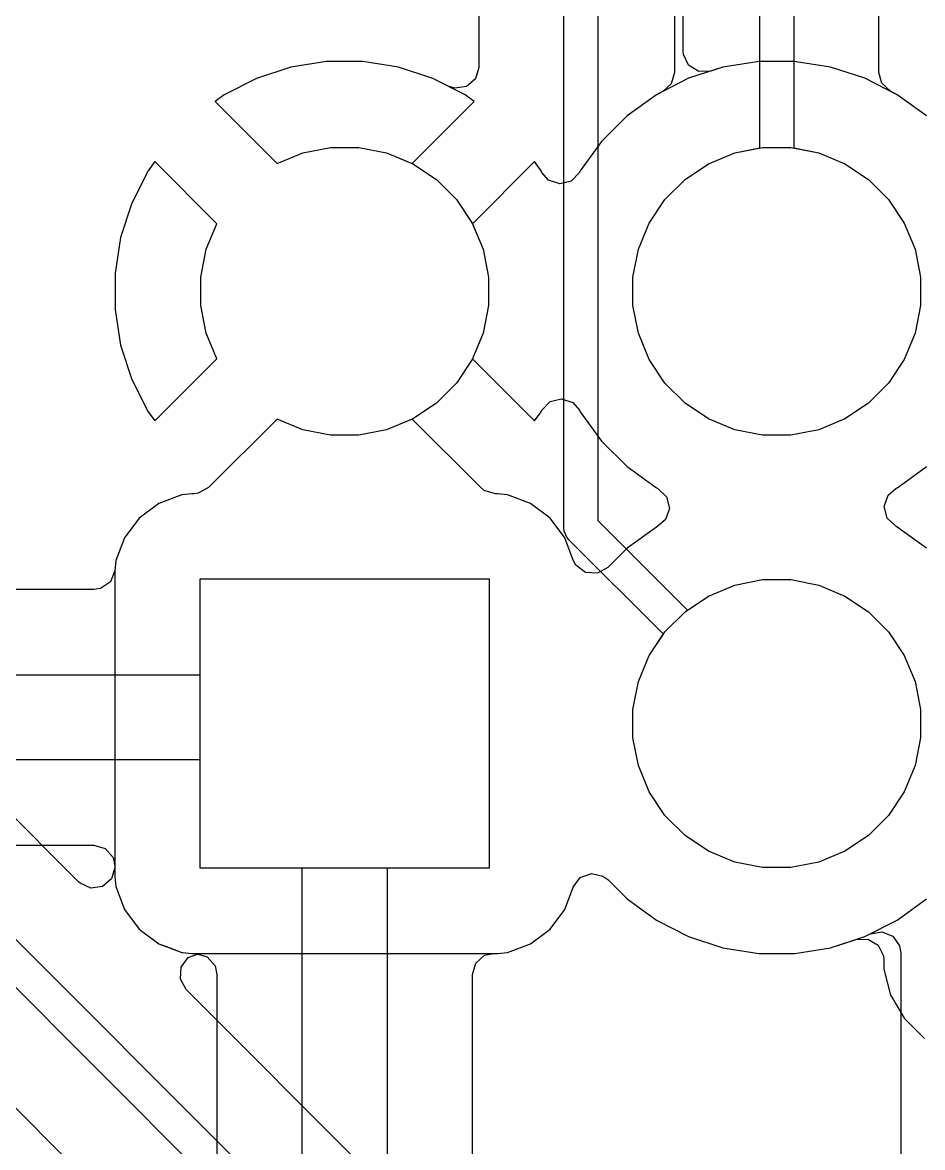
# Model space of a CAD drawing. Header units: inches. Extents: x 6.57 to 9.79, y -8.72 to -3.17.
# Drawn here: x 7.6668 to 7.8751, y -7.6979 to -7.4377 of the extents above; entities that cross this region are included whole.
import ezdxf

# ---------------------------------------------------------------- set-up
doc = ezdxf.new("R2010")
doc.units = ezdxf.units.IN
doc.header["$MEASUREMENT"] = 0
doc.layers.add('F.Cu', color=13, linetype='CONTINUOUS', true_color=0xc83434)

msp = doc.modelspace()

# ---------------------------------------------------------------- linework, layer by layer
at = {"layer": 'F.Cu', "linetype": 'CONTINUOUS'}
for p, q in [((7.79212, -7.55457), (7.79212, -7.32205)), ((7.77241, -7.32556), (7.77241, -7.44808)), ((7.79999, -7.32369), (7.79999, -7.55294)), ((7.8197, -7.4443), (7.8197, -7.33387)), ((7.83743, -7.46671), (7.83743, -7.41454)), ((7.84531, -7.41617), (7.84531, -7.46671)), ((7.81773, -7.41804), (7.81773, -7.44926)), ((7.86501, -7.44926), (7.86501, -7.42635)), ((7.81977, -7.44513), (7.8197, -7.4443)), ((7.82098, -7.4476), (7.81977, -7.44513)), ((7.72892, -7.44804), (7.72097, -7.45063)), ((7.72892, -7.44804), (7.72097, -7.45063)), ((7.72892, -7.44804), (7.72097, -7.45063)), ((7.72892, -7.44804), (7.72097, -7.45063)), ((7.73719, -7.44673), (7.72892, -7.44804)), ((7.73719, -7.44673), (7.72892, -7.44804)), ((7.73719, -7.44673), (7.72892, -7.44804)), ((7.73719, -7.44673), (7.72892, -7.44804)), ((7.72892, -7.44804), (7.72892, -7.44804)), ((7.72892, -7.44804), (7.72892, -7.44804)), ((7.72892, -7.44804), (7.72892, -7.44804)), ((7.72892, -7.44804), (7.72892, -7.44804)), ((7.74555, -7.44673), (7.73719, -7.44673)), ((7.74555, -7.44673), (7.73719, -7.44673)), ((7.74555, -7.44673), (7.73719, -7.44673)), ((7.74555, -7.44673), (7.73719, -7.44673)), ((7.75382, -7.44804), (7.74555, -7.44673)), ((7.75382, -7.44804), (7.74555, -7.44673)), ((7.75382, -7.44804), (7.74555, -7.44673)), ((7.75382, -7.44804), (7.74555, -7.44673)), ((7.76177, -7.45063), (7.75382, -7.44804)), ((7.76177, -7.45063), (7.75382, -7.44804)), ((7.76177, -7.45063), (7.75382, -7.44804)), ((7.76177, -7.45063), (7.75382, -7.44804)), ((7.77241, -7.44808), (7.77164, -7.45072)), ((7.82892, -7.44802), (7.82096, -7.45061)), ((7.82892, -7.44802), (7.82096, -7.45061)), ((7.82334, -7.44902), (7.82098, -7.4476)), ((7.82892, -7.44802), (7.82609, -7.44894)), ((7.83685, -7.44677), (7.82892, -7.44802)), ((7.83685, -7.44677), (7.82892, -7.44802)), ((7.83685, -7.44677), (7.82892, -7.44802)), ((7.82892, -7.44802), (7.82892, -7.44802)), ((7.83719, -7.44671), (7.83685, -7.44677)), ((7.83719, -7.44671), (7.83685, -7.44677)), ((7.83719, -7.44671), (7.83685, -7.44677)), ((7.84555, -7.44671), (7.83719, -7.44671)), ((7.84555, -7.44671), (7.83719, -7.44671)), ((7.84555, -7.44671), (7.83719, -7.44671)), ((7.84589, -7.44677), (7.84555, -7.44671)), ((7.84589, -7.44677), (7.84555, -7.44671)), ((7.84589, -7.44677), (7.84555, -7.44671)), ((7.85382, -7.44802), (7.84589, -7.44677)), ((7.85382, -7.44802), (7.84589, -7.44677)), ((7.85382, -7.44802), (7.84589, -7.44677)), ((7.86178, -7.45061), (7.85382, -7.44802)), ((7.85382, -7.44802), (7.85382, -7.44802)), ((7.85382, -7.44802), (7.85382, -7.44802)), ((7.86178, -7.45061), (7.85382, -7.44802)), ((7.85382, -7.44802), (7.85382, -7.44802)), ((7.85382, -7.44802), (7.85382, -7.44802)), ((7.86178, -7.45061), (7.85382, -7.44802)), ((7.85382, -7.44802), (7.85382, -7.44802)), ((7.85382, -7.44802), (7.85382, -7.44802)), ((7.72097, -7.45063), (7.71351, -7.45443)), ((7.72097, -7.45063), (7.71351, -7.45443)), ((7.72097, -7.45063), (7.71351, -7.45443)), ((7.72097, -7.45063), (7.71351, -7.45443)), ((7.76923, -7.45442), (7.76177, -7.45063)), ((7.76532, -7.45243), (7.76177, -7.45063)), ((7.76923, -7.45442), (7.76177, -7.45063)), ((7.76923, -7.45442), (7.76177, -7.45063)), ((7.77164, -7.45072), (7.76956, -7.45252)), ((7.82096, -7.45061), (7.8135, -7.45441)), ((7.82096, -7.45061), (7.8135, -7.45441)), ((7.81773, -7.44926), (7.81695, -7.4519)), ((7.82609, -7.44894), (7.82334, -7.44902)), ((7.86924, -7.45441), (7.86178, -7.45061)), ((7.86178, -7.45061), (7.86178, -7.45061)), ((7.86178, -7.45061), (7.86178, -7.45061)), ((7.86924, -7.45441), (7.86178, -7.45061)), ((7.86178, -7.45061), (7.86178, -7.45061)), ((7.86178, -7.45061), (7.86178, -7.45061)), ((7.86924, -7.45441), (7.86178, -7.45061)), ((7.86178, -7.45061), (7.86178, -7.45061)), ((7.86178, -7.45061), (7.86178, -7.45061)), ((7.86568, -7.45172), (7.86501, -7.44926)), ((7.76684, -7.45291), (7.76532, -7.45243)), ((7.76956, -7.45252), (7.76684, -7.45291)), ((7.81695, -7.4519), (7.81506, -7.45361)), ((7.86768, -7.45361), (7.86568, -7.45172)), ((7.71351, -7.45443), (7.71138, -7.45597)), ((7.71351, -7.45443), (7.71138, -7.45597)), ((7.71351, -7.45443), (7.71138, -7.45597)), ((7.71351, -7.45443), (7.71138, -7.45597)), ((7.71138, -7.45597), (7.71138, -7.45597)), ((7.71138, -7.45597), (7.72572, -7.47032)), ((7.71138, -7.45597), (7.71138, -7.45597)), ((7.71138, -7.45597), (7.72572, -7.47032)), ((7.71138, -7.45597), (7.71138, -7.45597)), ((7.71138, -7.45597), (7.72572, -7.47032)), ((7.71138, -7.45597), (7.71138, -7.45597)), ((7.71138, -7.45597), (7.72572, -7.47032)), ((7.75702, -7.47032), (7.77136, -7.45597)), ((7.75702, -7.47032), (7.77136, -7.45597)), ((7.75702, -7.47032), (7.77136, -7.45597)), ((7.77136, -7.45597), (7.76923, -7.45442)), ((7.77136, -7.45597), (7.76923, -7.45442)), ((7.77136, -7.45597), (7.76923, -7.45442)), ((7.8135, -7.45441), (7.80673, -7.45933)), ((7.8135, -7.45441), (7.80673, -7.45933)), ((7.8135, -7.45441), (7.80673, -7.45933)), ((7.81506, -7.45361), (7.8135, -7.45441)), ((7.8135, -7.45441), (7.8135, -7.45441)), ((7.86924, -7.45441), (7.86768, -7.45361)), ((7.87601, -7.45933), (7.86924, -7.45441)), ((7.86924, -7.45441), (7.86924, -7.45441)), ((7.87601, -7.45933), (7.86924, -7.45441)), ((7.87601, -7.45933), (7.86924, -7.45441)), ((7.87601, -7.45933), (7.86924, -7.45441)), ((7.80673, -7.45933), (7.80081, -7.46525)), ((7.80673, -7.45933), (7.80081, -7.46525)), ((7.80673, -7.45933), (7.80081, -7.46525)), ((7.80081, -7.46525), (7.7959, -7.47202)), ((7.80081, -7.46525), (7.7959, -7.47202)), ((7.80081, -7.46525), (7.7959, -7.47202)), ((7.72572, -7.47032), (7.73166, -7.46786)), ((7.72572, -7.47032), (7.73166, -7.46786)), ((7.72572, -7.47032), (7.73166, -7.46786)), ((7.72572, -7.47032), (7.73166, -7.46786)), ((7.73166, -7.46786), (7.73809, -7.46658)), ((7.73166, -7.46786), (7.73809, -7.46658)), ((7.73166, -7.46786), (7.73809, -7.46658)), ((7.73166, -7.46786), (7.73809, -7.46658)), ((7.73809, -7.46658), (7.74465, -7.46658)), ((7.73809, -7.46658), (7.74465, -7.46658)), ((7.73809, -7.46658), (7.74465, -7.46658)), ((7.73809, -7.46658), (7.74465, -7.46658)), ((7.74465, -7.46658), (7.75108, -7.46786)), ((7.74465, -7.46658), (7.75108, -7.46786)), ((7.74465, -7.46658), (7.75108, -7.46786)), ((7.74465, -7.46658), (7.75108, -7.46786)), ((7.75108, -7.46786), (7.75702, -7.47032)), ((7.75108, -7.46786), (7.75715, -7.47037)), ((7.75108, -7.46786), (7.75702, -7.47032)), ((7.75108, -7.46786), (7.75702, -7.47032)), ((7.8256, -7.47037), (7.83166, -7.46786)), ((7.8256, -7.47037), (7.83166, -7.46786)), ((7.8256, -7.47037), (7.83166, -7.46786)), ((7.8256, -7.47037), (7.83166, -7.46786)), ((7.83166, -7.46786), (7.83809, -7.46658)), ((7.83166, -7.46786), (7.83809, -7.46658)), ((7.83166, -7.46786), (7.83809, -7.46658)), ((7.83166, -7.46786), (7.83743, -7.46671)), ((7.83809, -7.46658), (7.84465, -7.46658)), ((7.83809, -7.46658), (7.84465, -7.46658)), ((7.83809, -7.46658), (7.84465, -7.46658)), ((7.84465, -7.46658), (7.85108, -7.46786)), ((7.84465, -7.46658), (7.85108, -7.46786)), ((7.84465, -7.46658), (7.85108, -7.46786)), ((7.84531, -7.46671), (7.85108, -7.46786)), ((7.85108, -7.46786), (7.85715, -7.47037)), ((7.85108, -7.46786), (7.85715, -7.47037)), ((7.85108, -7.46786), (7.85715, -7.47037)), ((7.85108, -7.46786), (7.85715, -7.47037)), ((7.69746, -7.46989), (7.69591, -7.47203)), ((7.69746, -7.46989), (7.69591, -7.47203)), ((7.69746, -7.46989), (7.69591, -7.47203)), ((7.69746, -7.46989), (7.69591, -7.47203)), ((7.7118, -7.48424), (7.69746, -7.46989)), ((7.69746, -7.46989), (7.69746, -7.46989)), ((7.7118, -7.48424), (7.69746, -7.46989)), ((7.69746, -7.46989), (7.69746, -7.46989)), ((7.7118, -7.48424), (7.69746, -7.46989)), ((7.69746, -7.46989), (7.69746, -7.46989)), ((7.7118, -7.48424), (7.69746, -7.46989)), ((7.69746, -7.46989), (7.69746, -7.46989)), ((7.75715, -7.47037), (7.7626, -7.47401)), ((7.78528, -7.46989), (7.77094, -7.48424)), ((7.78528, -7.46989), (7.77094, -7.48424)), ((7.78528, -7.46989), (7.77094, -7.48424)), ((7.78683, -7.47203), (7.78528, -7.46989)), ((7.78528, -7.46989), (7.78528, -7.46989)), ((7.78683, -7.47203), (7.78528, -7.46989)), ((7.78528, -7.46989), (7.78528, -7.46989)), ((7.78683, -7.47203), (7.78528, -7.46989)), ((7.78528, -7.46989), (7.78528, -7.46989)), ((7.82014, -7.47401), (7.8256, -7.47037)), ((7.82014, -7.47401), (7.8256, -7.47037)), ((7.82014, -7.47401), (7.8256, -7.47037)), ((7.82014, -7.47401), (7.8256, -7.47037)), ((7.85715, -7.47037), (7.8626, -7.47401)), ((7.85715, -7.47037), (7.8626, -7.47401)), ((7.85715, -7.47037), (7.8626, -7.47401)), ((7.85715, -7.47037), (7.8626, -7.47401)), ((7.69591, -7.47203), (7.69211, -7.47948)), ((7.69591, -7.47203), (7.69211, -7.47948)), ((7.69591, -7.47203), (7.69211, -7.47948)), ((7.69591, -7.47203), (7.69211, -7.47948)), ((7.7626, -7.47401), (7.76724, -7.47865)), ((7.78701, -7.47238), (7.78683, -7.47203)), ((7.78701, -7.47238), (7.78683, -7.47203)), ((7.78701, -7.47238), (7.78683, -7.47203)), ((7.78855, -7.47416), (7.78701, -7.47238)), ((7.78855, -7.47416), (7.78701, -7.47238)), ((7.78855, -7.47416), (7.78701, -7.47238)), ((7.79115, -7.47504), (7.78855, -7.47416)), ((7.79115, -7.47504), (7.78855, -7.47416)), ((7.79115, -7.47504), (7.78855, -7.47416)), ((7.79571, -7.47238), (7.79382, -7.47438)), ((7.79571, -7.47238), (7.79382, -7.47438)), ((7.79571, -7.47238), (7.79382, -7.47438)), ((7.7959, -7.47202), (7.79571, -7.47238)), ((7.7959, -7.47202), (7.79571, -7.47238)), ((7.7959, -7.47202), (7.79571, -7.47238)), ((7.8155, -7.47865), (7.82014, -7.47401)), ((7.8155, -7.47865), (7.82014, -7.47401)), ((7.8155, -7.47865), (7.82014, -7.47401)), ((7.8155, -7.47865), (7.82014, -7.47401)), ((7.8626, -7.47401), (7.86724, -7.47865)), ((7.8626, -7.47401), (7.86724, -7.47865)), ((7.8626, -7.47401), (7.86724, -7.47865)), ((7.8626, -7.47401), (7.86724, -7.47865)), ((7.79382, -7.47438), (7.79115, -7.47504)), ((7.79382, -7.47438), (7.79115, -7.47504)), ((7.79382, -7.47438), (7.79115, -7.47504)), ((7.76724, -7.47865), (7.77088, -7.48411)), ((7.81186, -7.48411), (7.8155, -7.47865)), ((7.81186, -7.48411), (7.8155, -7.47865)), ((7.81186, -7.48411), (7.8155, -7.47865)), ((7.81186, -7.48411), (7.8155, -7.47865)), ((7.86724, -7.47865), (7.87088, -7.48411)), ((7.86724, -7.47865), (7.87088, -7.48411)), ((7.86724, -7.47865), (7.87088, -7.48411)), ((7.86724, -7.47865), (7.87088, -7.48411)), ((7.69211, -7.47948), (7.68953, -7.48744)), ((7.69211, -7.47948), (7.68953, -7.48744)), ((7.69211, -7.47948), (7.68953, -7.48744)), ((7.69211, -7.47948), (7.68953, -7.48744)), ((7.70935, -7.49017), (7.7118, -7.48424)), ((7.70935, -7.49017), (7.7118, -7.48424)), ((7.70935, -7.49017), (7.7118, -7.48424)), ((7.70935, -7.49017), (7.7118, -7.48424)), ((7.77088, -7.48411), (7.77339, -7.49017)), ((7.77094, -7.48424), (7.77339, -7.49017)), ((7.77094, -7.48424), (7.77339, -7.49017)), ((7.77094, -7.48424), (7.77339, -7.49017)), ((7.80935, -7.49017), (7.81186, -7.48411)), ((7.80935, -7.49017), (7.81186, -7.48411)), ((7.80935, -7.49017), (7.81186, -7.48411)), ((7.80935, -7.49017), (7.81186, -7.48411)), ((7.87088, -7.48411), (7.87339, -7.49017)), ((7.87088, -7.48411), (7.87339, -7.49017)), ((7.87088, -7.48411), (7.87339, -7.49017)), ((7.87088, -7.48411), (7.87339, -7.49017)), ((7.68953, -7.48744), (7.68822, -7.4957)), ((7.68953, -7.48744), (7.68822, -7.4957)), ((7.68953, -7.48744), (7.68822, -7.4957)), ((7.68953, -7.48744), (7.68822, -7.4957)), ((7.68953, -7.48744), (7.68953, -7.48744)), ((7.68953, -7.48744), (7.68953, -7.48744)), ((7.68953, -7.48744), (7.68953, -7.48744)), ((7.68953, -7.48744), (7.68953, -7.48744)), ((7.70807, -7.4966), (7.70935, -7.49017)), ((7.70807, -7.4966), (7.70935, -7.49017)), ((7.70807, -7.4966), (7.70935, -7.49017)), ((7.70807, -7.4966), (7.70935, -7.49017)), ((7.77339, -7.49017), (7.77467, -7.4966)), ((7.77339, -7.49017), (7.77467, -7.4966)), ((7.77339, -7.49017), (7.77467, -7.4966)), ((7.77339, -7.49017), (7.77467, -7.4966)), ((7.80807, -7.4966), (7.80935, -7.49017)), ((7.80807, -7.4966), (7.80935, -7.49017)), ((7.80807, -7.4966), (7.80935, -7.49017)), ((7.80807, -7.4966), (7.80935, -7.49017)), ((7.87339, -7.49017), (7.87467, -7.4966)), ((7.87339, -7.49017), (7.87467, -7.4966)), ((7.87339, -7.49017), (7.87467, -7.4966)), ((7.87339, -7.49017), (7.87467, -7.4966)), ((7.68822, -7.4957), (7.68822, -7.50407)), ((7.68822, -7.4957), (7.68822, -7.50407)), ((7.68822, -7.4957), (7.68822, -7.50407)), ((7.68822, -7.4957), (7.68822, -7.50407)), ((7.70807, -7.50316), (7.70807, -7.4966)), ((7.70807, -7.50316), (7.70807, -7.4966)), ((7.70807, -7.50316), (7.70807, -7.4966)), ((7.70807, -7.50316), (7.70807, -7.4966)), ((7.77467, -7.4966), (7.77467, -7.50316)), ((7.77467, -7.4966), (7.77467, -7.50316)), ((7.77467, -7.4966), (7.77467, -7.50316)), ((7.77467, -7.4966), (7.77467, -7.50316)), ((7.80807, -7.50316), (7.80807, -7.4966)), ((7.80807, -7.50316), (7.80807, -7.4966)), ((7.80807, -7.50316), (7.80807, -7.4966)), ((7.80807, -7.50316), (7.80807, -7.4966)), ((7.87467, -7.4966), (7.87467, -7.50316)), ((7.87467, -7.4966), (7.87467, -7.50316)), ((7.87467, -7.4966), (7.87467, -7.50316)), ((7.87467, -7.4966), (7.87467, -7.50316)), ((7.68822, -7.50407), (7.68953, -7.51233)), ((7.68822, -7.50407), (7.68953, -7.51233)), ((7.68822, -7.50407), (7.68953, -7.51233)), ((7.68822, -7.50407), (7.68953, -7.51233)), ((7.70935, -7.5096), (7.70807, -7.50316)), ((7.70935, -7.5096), (7.70807, -7.50316)), ((7.70935, -7.5096), (7.70807, -7.50316)), ((7.70935, -7.5096), (7.70807, -7.50316)), ((7.77467, -7.50316), (7.77339, -7.5096)), ((7.77467, -7.50316), (7.77339, -7.5096)), ((7.77467, -7.50316), (7.77339, -7.5096)), ((7.77467, -7.50316), (7.77339, -7.5096)), ((7.80935, -7.5096), (7.80807, -7.50316)), ((7.80935, -7.5096), (7.80807, -7.50316)), ((7.80935, -7.5096), (7.80807, -7.50316)), ((7.80935, -7.5096), (7.80807, -7.50316)), ((7.87467, -7.50316), (7.87339, -7.5096)), ((7.87467, -7.50316), (7.87339, -7.5096)), ((7.87467, -7.50316), (7.87339, -7.5096)), ((7.87467, -7.50316), (7.87339, -7.5096)), ((7.7118, -7.51553), (7.70935, -7.5096)), ((7.7118, -7.51553), (7.70935, -7.5096)), ((7.7118, -7.51553), (7.70935, -7.5096)), ((7.7118, -7.51553), (7.70935, -7.5096)), ((7.77339, -7.5096), (7.77088, -7.51566)), ((7.77339, -7.5096), (7.77094, -7.51553)), ((7.77339, -7.5096), (7.77094, -7.51553)), ((7.77339, -7.5096), (7.77094, -7.51553)), ((7.81186, -7.51566), (7.80935, -7.5096)), ((7.81186, -7.51566), (7.80935, -7.5096)), ((7.81186, -7.51566), (7.80935, -7.5096)), ((7.81186, -7.51566), (7.80935, -7.5096)), ((7.87339, -7.5096), (7.87088, -7.51566)), ((7.87339, -7.5096), (7.87088, -7.51566)), ((7.87339, -7.5096), (7.87088, -7.51566)), ((7.87339, -7.5096), (7.87088, -7.51566)), ((7.68953, -7.51233), (7.68953, -7.51233)), ((7.68953, -7.51233), (7.69211, -7.52028)), ((7.68953, -7.51233), (7.68953, -7.51233)), ((7.68953, -7.51233), (7.69211, -7.52028)), ((7.68953, -7.51233), (7.68953, -7.51233)), ((7.68953, -7.51233), (7.69211, -7.52028)), ((7.68953, -7.51233), (7.68953, -7.51233)), ((7.68953, -7.51233), (7.69211, -7.52028)), ((7.69746, -7.52987), (7.7118, -7.51553)), ((7.69746, -7.52987), (7.7118, -7.51553)), ((7.69746, -7.52987), (7.7118, -7.51553)), ((7.69746, -7.52987), (7.7118, -7.51553)), ((7.77088, -7.51566), (7.76724, -7.52111)), ((7.77094, -7.51553), (7.78528, -7.52987)), ((7.77094, -7.51553), (7.78528, -7.52987)), ((7.77094, -7.51553), (7.78528, -7.52987)), ((7.8155, -7.52111), (7.81186, -7.51566)), ((7.8155, -7.52111), (7.81186, -7.51566)), ((7.8155, -7.52111), (7.81186, -7.51566)), ((7.8155, -7.52111), (7.81186, -7.51566)), ((7.87088, -7.51566), (7.86724, -7.52111)), ((7.87088, -7.51566), (7.86724, -7.52111)), ((7.87088, -7.51566), (7.86724, -7.52111)), ((7.87088, -7.51566), (7.86724, -7.52111)), ((7.69211, -7.52028), (7.69591, -7.52774)), ((7.69211, -7.52028), (7.69591, -7.52774)), ((7.69211, -7.52028), (7.69591, -7.52774)), ((7.69211, -7.52028), (7.69591, -7.52774)), ((7.76724, -7.52111), (7.7626, -7.52575)), ((7.82014, -7.52575), (7.8155, -7.52111)), ((7.82014, -7.52575), (7.8155, -7.52111)), ((7.82014, -7.52575), (7.8155, -7.52111)), ((7.82014, -7.52575), (7.8155, -7.52111)), ((7.86724, -7.52111), (7.8626, -7.52575)), ((7.86724, -7.52111), (7.8626, -7.52575)), ((7.86724, -7.52111), (7.8626, -7.52575)), ((7.86724, -7.52111), (7.8626, -7.52575)), ((7.7626, -7.52575), (7.75715, -7.5294)), ((7.78701, -7.52738), (7.7889, -7.52538)), ((7.78701, -7.52738), (7.7889, -7.52538)), ((7.78701, -7.52738), (7.7889, -7.52538)), ((7.7889, -7.52538), (7.79157, -7.52472)), ((7.7889, -7.52538), (7.79157, -7.52472)), ((7.7889, -7.52538), (7.79157, -7.52472)), ((7.79157, -7.52472), (7.79417, -7.52561)), ((7.79157, -7.52472), (7.79417, -7.52561)), ((7.79157, -7.52472), (7.79417, -7.52561)), ((7.79417, -7.52561), (7.79571, -7.52738)), ((7.79417, -7.52561), (7.79571, -7.52738)), ((7.79417, -7.52561), (7.79571, -7.52738)), ((7.8256, -7.5294), (7.82014, -7.52575)), ((7.8256, -7.5294), (7.82014, -7.52575)), ((7.8256, -7.5294), (7.82014, -7.52575)), ((7.8256, -7.5294), (7.82014, -7.52575)), ((7.8626, -7.52575), (7.85715, -7.5294)), ((7.8626, -7.52575), (7.85715, -7.5294)), ((7.8626, -7.52575), (7.85715, -7.5294)), ((7.8626, -7.52575), (7.85715, -7.5294)), ((7.69591, -7.52774), (7.69746, -7.52987)), ((7.69591, -7.52774), (7.69746, -7.52987)), ((7.69591, -7.52774), (7.69746, -7.52987)), ((7.69591, -7.52774), (7.69746, -7.52987)), ((7.78528, -7.52987), (7.78683, -7.52774)), ((7.78528, -7.52987), (7.78683, -7.52774)), ((7.78528, -7.52987), (7.78683, -7.52774)), ((7.78683, -7.52774), (7.78701, -7.52738)), ((7.78683, -7.52774), (7.78701, -7.52738)), ((7.78683, -7.52774), (7.78701, -7.52738)), ((7.79571, -7.52738), (7.7959, -7.52775)), ((7.79571, -7.52738), (7.7959, -7.52775)), ((7.79571, -7.52738), (7.7959, -7.52775)), ((7.7959, -7.52775), (7.80081, -7.53452)), ((7.7959, -7.52775), (7.80081, -7.53452)), ((7.7959, -7.52775), (7.80081, -7.53452)), ((7.72572, -7.52945), (7.70989, -7.54528)), ((7.72572, -7.52945), (7.70989, -7.54528)), ((7.72572, -7.52945), (7.70989, -7.54528)), ((7.72572, -7.52945), (7.70989, -7.54528)), ((7.73166, -7.53191), (7.72572, -7.52945)), ((7.73166, -7.53191), (7.72572, -7.52945)), ((7.73166, -7.53191), (7.72572, -7.52945)), ((7.73166, -7.53191), (7.72572, -7.52945)), ((7.75715, -7.5294), (7.75108, -7.53191)), ((7.75702, -7.52945), (7.75108, -7.53191)), ((7.75702, -7.52945), (7.75108, -7.53191)), ((7.75702, -7.52945), (7.75108, -7.53191)), ((7.77285, -7.54528), (7.75702, -7.52945)), ((7.77285, -7.54528), (7.75702, -7.52945)), ((7.77285, -7.54528), (7.75702, -7.52945)), ((7.78528, -7.52987), (7.78528, -7.52987)), ((7.78528, -7.52987), (7.78528, -7.52987)), ((7.78528, -7.52987), (7.78528, -7.52987)), ((7.83166, -7.53191), (7.8256, -7.5294)), ((7.83166, -7.53191), (7.8256, -7.5294)), ((7.83166, -7.53191), (7.8256, -7.5294)), ((7.83166, -7.53191), (7.8256, -7.5294)), ((7.85715, -7.5294), (7.85108, -7.53191)), ((7.85715, -7.5294), (7.85108, -7.53191)), ((7.85715, -7.5294), (7.85108, -7.53191)), ((7.85715, -7.5294), (7.85108, -7.53191)), ((7.73809, -7.53319), (7.73166, -7.53191)), ((7.73809, -7.53319), (7.73166, -7.53191)), ((7.73809, -7.53319), (7.73166, -7.53191)), ((7.73809, -7.53319), (7.73166, -7.53191)), ((7.74465, -7.53319), (7.73809, -7.53319)), ((7.74465, -7.53319), (7.73809, -7.53319)), ((7.74465, -7.53319), (7.73809, -7.53319)), ((7.74465, -7.53319), (7.73809, -7.53319)), ((7.75108, -7.53191), (7.74465, -7.53319)), ((7.75108, -7.53191), (7.74465, -7.53319)), ((7.75108, -7.53191), (7.74465, -7.53319)), ((7.75108, -7.53191), (7.74465, -7.53319)), ((7.83809, -7.53319), (7.83166, -7.53191)), ((7.83809, -7.53319), (7.83166, -7.53191)), ((7.83809, -7.53319), (7.83166, -7.53191)), ((7.83809, -7.53319), (7.83166, -7.53191)), ((7.84465, -7.53319), (7.83809, -7.53319)), ((7.84465, -7.53319), (7.83809, -7.53319)), ((7.84465, -7.53319), (7.83809, -7.53319)), ((7.84465, -7.53319), (7.83809, -7.53319)), ((7.85108, -7.53191), (7.84465, -7.53319)), ((7.85108, -7.53191), (7.84465, -7.53319)), ((7.85108, -7.53191), (7.84465, -7.53319)), ((7.85108, -7.53191), (7.84465, -7.53319)), ((7.80081, -7.53452), (7.80673, -7.54044)), ((7.80081, -7.53452), (7.80673, -7.54044)), ((7.80081, -7.53452), (7.80673, -7.54044)), ((7.80673, -7.54044), (7.8135, -7.54536)), ((7.80673, -7.54044), (7.8135, -7.54536)), ((7.80673, -7.54044), (7.8135, -7.54536)), ((7.87139, -7.54379), (7.87601, -7.54044)), ((7.86924, -7.54536), (7.87139, -7.54379)), ((7.70367, -7.54697), (7.69837, -7.54895)), ((7.70367, -7.54697), (7.69837, -7.54895)), ((7.70367, -7.54697), (7.69837, -7.54895)), ((7.70367, -7.54697), (7.69837, -7.54895)), ((7.70602, -7.54671), (7.70367, -7.54697)), ((7.70602, -7.54671), (7.70367, -7.54697)), ((7.70602, -7.54671), (7.70367, -7.54697)), ((7.70602, -7.54671), (7.70367, -7.54697)), ((7.70644, -7.54671), (7.70602, -7.54671)), ((7.70602, -7.54671), (7.70602, -7.54671)), ((7.70644, -7.54671), (7.70602, -7.54671)), ((7.70602, -7.54671), (7.70602, -7.54671)), ((7.70644, -7.54671), (7.70602, -7.54671)), ((7.70602, -7.54671), (7.70602, -7.54671)), ((7.70644, -7.54671), (7.70602, -7.54671)), ((7.70602, -7.54671), (7.70602, -7.54671)), ((7.70747, -7.5466), (7.70644, -7.54671)), ((7.70747, -7.5466), (7.70644, -7.54671)), ((7.70747, -7.5466), (7.70644, -7.54671)), ((7.70747, -7.5466), (7.70644, -7.54671)), ((7.70989, -7.54528), (7.70747, -7.5466)), ((7.70989, -7.54528), (7.70747, -7.5466)), ((7.70989, -7.54528), (7.70747, -7.5466)), ((7.70989, -7.54528), (7.70747, -7.5466)), ((7.77366, -7.54594), (7.77285, -7.54528)), ((7.77366, -7.54594), (7.77285, -7.54528)), ((7.77366, -7.54594), (7.77285, -7.54528)), ((7.7763, -7.54671), (7.77366, -7.54594)), ((7.7763, -7.54671), (7.77366, -7.54594)), ((7.7763, -7.54671), (7.77366, -7.54594)), ((7.77672, -7.54671), (7.7763, -7.54671)), ((7.77672, -7.54671), (7.7763, -7.54671)), ((7.77672, -7.54671), (7.7763, -7.54671)), ((7.77907, -7.54697), (7.77672, -7.54671)), ((7.77672, -7.54671), (7.77672, -7.54671)), ((7.77672, -7.54671), (7.77672, -7.54671)), ((7.77672, -7.54671), (7.77672, -7.54671)), ((7.77907, -7.54697), (7.77672, -7.54671)), ((7.77672, -7.54671), (7.77672, -7.54671)), ((7.77672, -7.54671), (7.77672, -7.54671)), ((7.77672, -7.54671), (7.77672, -7.54671)), ((7.77907, -7.54697), (7.77672, -7.54671)), ((7.77672, -7.54671), (7.77672, -7.54671)), ((7.77672, -7.54671), (7.77672, -7.54671)), ((7.77672, -7.54671), (7.77672, -7.54671)), ((7.78438, -7.54895), (7.77907, -7.54697)), ((7.77907, -7.54697), (7.77907, -7.54697)), ((7.78438, -7.54895), (7.77907, -7.54697)), ((7.77907, -7.54697), (7.77907, -7.54697)), ((7.78438, -7.54895), (7.77907, -7.54697)), ((7.77907, -7.54697), (7.77907, -7.54697)), ((7.8135, -7.54536), (7.81385, -7.54553)), ((7.8135, -7.54536), (7.81385, -7.54553)), ((7.8135, -7.54536), (7.81385, -7.54553)), ((7.81385, -7.54553), (7.81585, -7.54742)), ((7.81385, -7.54553), (7.81585, -7.54742)), ((7.81385, -7.54553), (7.81585, -7.54742)), ((7.86623, -7.54967), (7.86712, -7.54707)), ((7.86712, -7.54707), (7.86889, -7.54553)), ((7.86889, -7.54553), (7.86924, -7.54536)), ((7.69836, -7.54895), (7.69383, -7.55234)), ((7.69836, -7.54895), (7.69383, -7.55234)), ((7.69836, -7.54895), (7.69383, -7.55234)), ((7.69836, -7.54895), (7.69383, -7.55234)), ((7.69837, -7.54895), (7.69836, -7.54895)), ((7.69837, -7.54895), (7.69836, -7.54895)), ((7.69837, -7.54895), (7.69836, -7.54895)), ((7.69837, -7.54895), (7.69836, -7.54895)), ((7.78891, -7.55234), (7.78438, -7.54895)), ((7.78438, -7.54895), (7.78438, -7.54895)), ((7.78891, -7.55234), (7.78438, -7.54895)), ((7.78438, -7.54895), (7.78438, -7.54895)), ((7.78891, -7.55234), (7.78438, -7.54895)), ((7.78438, -7.54895), (7.78438, -7.54895)), ((7.81585, -7.54742), (7.81651, -7.55009)), ((7.81585, -7.54742), (7.81651, -7.55009)), ((7.81585, -7.54742), (7.81651, -7.55009)), ((7.81651, -7.55009), (7.81562, -7.5527)), ((7.81651, -7.55009), (7.81562, -7.5527)), ((7.81651, -7.55009), (7.81562, -7.5527)), ((7.86689, -7.55234), (7.86623, -7.54967)), ((7.69383, -7.55234), (7.69043, -7.55688)), ((7.69383, -7.55234), (7.69043, -7.55688)), ((7.69383, -7.55234), (7.69043, -7.55688)), ((7.69383, -7.55234), (7.69043, -7.55688)), ((7.69383, -7.55234), (7.69383, -7.55234)), ((7.69383, -7.55234), (7.69383, -7.55234)), ((7.69383, -7.55234), (7.69383, -7.55234)), ((7.69383, -7.55234), (7.69383, -7.55234)), ((7.79231, -7.55688), (7.78891, -7.55234)), ((7.78891, -7.55234), (7.78891, -7.55234)), ((7.79231, -7.55688), (7.78891, -7.55234)), ((7.78891, -7.55234), (7.78891, -7.55234)), ((7.79231, -7.55688), (7.78891, -7.55234)), ((7.78891, -7.55234), (7.78891, -7.55234)), ((7.79219, -7.55534), (7.79212, -7.55457)), ((7.79999, -7.55294), (7.8207, -7.57364)), ((7.8135, -7.55441), (7.80673, -7.55933)), ((7.8135, -7.55441), (7.80673, -7.55933)), ((7.8135, -7.55441), (7.80673, -7.55933)), ((7.81385, -7.55423), (7.8135, -7.55441)), ((7.81385, -7.55423), (7.8135, -7.55441)), ((7.81385, -7.55423), (7.8135, -7.55441)), ((7.81562, -7.5527), (7.81385, -7.55423)), ((7.81562, -7.5527), (7.81385, -7.55423)), ((7.81562, -7.5527), (7.81385, -7.55423)), ((7.86889, -7.55423), (7.86689, -7.55234)), ((7.86921, -7.55439), (7.86889, -7.55423)), ((7.86924, -7.55441), (7.86921, -7.55439)), ((7.87601, -7.55933), (7.86924, -7.55441)), ((7.69043, -7.55688), (7.68845, -7.56219)), ((7.69043, -7.55688), (7.68845, -7.56219)), ((7.69043, -7.55688), (7.68845, -7.56219)), ((7.69043, -7.55688), (7.6886, -7.5618)), ((7.69043, -7.55688), (7.69043, -7.55688)), ((7.69043, -7.55688), (7.69043, -7.55688)), ((7.69043, -7.55688), (7.69043, -7.55688)), ((7.69043, -7.55688), (7.69043, -7.55688)), ((7.79278, -7.55675), (7.79219, -7.55534)), ((7.79424, -7.56205), (7.79231, -7.55688)), ((7.79231, -7.55688), (7.79231, -7.55688)), ((7.79424, -7.56205), (7.79231, -7.55688)), ((7.79231, -7.55688), (7.79231, -7.55688)), ((7.79424, -7.56205), (7.79231, -7.55688)), ((7.79231, -7.55688), (7.79231, -7.55688)), ((7.79327, -7.55735), (7.79278, -7.55675)), ((7.81513, -7.57921), (7.79327, -7.55735)), ((7.80673, -7.55933), (7.80226, -7.5638)), ((7.80673, -7.55933), (7.80226, -7.5638)), ((7.80673, -7.55933), (7.80226, -7.5638)), ((7.68845, -7.56219), (7.6882, -7.56453)), ((7.68845, -7.56219), (7.6882, -7.56452)), ((7.68845, -7.56219), (7.6882, -7.56453)), ((7.68845, -7.56219), (7.6882, -7.56453)), ((7.6886, -7.5618), (7.68845, -7.56219)), ((7.7949, -7.56327), (7.79424, -7.56205)), ((7.7949, -7.56327), (7.79424, -7.56205)), ((7.7949, -7.56327), (7.79424, -7.56205)), ((7.6882, -7.56452), (7.68715, -7.56706)), ((7.6882, -7.56453), (7.6882, -7.56453)), ((7.6882, -7.56453), (7.6882, -7.63314)), ((7.6882, -7.56453), (7.6882, -7.56453)), ((7.6882, -7.56453), (7.6882, -7.63523)), ((7.6882, -7.56453), (7.6882, -7.56453)), ((7.6882, -7.56453), (7.6882, -7.63523)), ((7.7971, -7.56492), (7.7949, -7.56327)), ((7.7971, -7.56492), (7.7949, -7.56327)), ((7.7971, -7.56492), (7.7949, -7.56327)), ((7.79985, -7.56512), (7.7971, -7.56492)), ((7.79985, -7.56512), (7.7971, -7.56492)), ((7.79985, -7.56512), (7.7971, -7.56492)), ((7.80226, -7.5638), (7.79985, -7.56512)), ((7.80226, -7.5638), (7.79985, -7.56512)), ((7.80226, -7.5638), (7.79985, -7.56512)), ((7.68715, -7.56706), (7.68489, -7.56863)), ((7.70791, -7.63335), (7.70791, -7.56642)), ((7.70791, -7.56642), (7.77483, -7.56642)), ((7.70791, -7.58858), (7.70791, -7.56642)), ((7.70791, -7.56642), (7.77483, -7.56642)), ((7.70791, -7.63335), (7.70791, -7.56642)), ((7.70791, -7.56642), (7.77483, -7.56642)), ((7.70791, -7.63335), (7.70791, -7.56642)), ((7.70791, -7.56642), (7.77483, -7.56642)), ((7.77483, -7.56642), (7.77483, -7.63335)), ((7.77483, -7.56642), (7.77483, -7.63335)), ((7.77483, -7.56642), (7.77483, -7.63335)), ((7.77483, -7.56642), (7.77483, -7.63335)), ((7.8256, -7.57037), (7.83166, -7.56786)), ((7.8256, -7.57037), (7.83166, -7.56786)), ((7.8256, -7.57037), (7.83166, -7.56786)), ((7.8256, -7.57037), (7.83166, -7.56786)), ((7.83166, -7.56786), (7.83809, -7.56658)), ((7.83166, -7.56786), (7.83809, -7.56658)), ((7.83166, -7.56786), (7.83809, -7.56658)), ((7.83166, -7.56786), (7.83809, -7.56658)), ((7.83809, -7.56658), (7.84465, -7.56658)), ((7.83809, -7.56658), (7.84465, -7.56658)), ((7.83809, -7.56658), (7.84465, -7.56658)), ((7.83809, -7.56658), (7.84465, -7.56658)), ((7.84465, -7.56658), (7.85108, -7.56786)), ((7.84465, -7.56658), (7.85108, -7.56786)), ((7.84465, -7.56658), (7.85108, -7.56786)), ((7.84465, -7.56658), (7.85108, -7.56786)), ((7.85108, -7.56786), (7.85715, -7.57037)), ((7.85108, -7.56786), (7.85715, -7.57037)), ((7.85108, -7.56786), (7.85715, -7.57037)), ((7.85108, -7.56786), (7.85715, -7.57037)), ((7.68335, -7.56888), (7.60517, -7.56888)), ((7.68489, -7.56863), (7.68335, -7.56888)), ((7.82014, -7.57401), (7.8256, -7.57037)), ((7.82014, -7.57401), (7.8256, -7.57037)), ((7.82014, -7.57401), (7.8256, -7.57037)), ((7.8207, -7.57364), (7.8256, -7.57037)), ((7.85715, -7.57037), (7.8626, -7.57401)), ((7.85715, -7.57037), (7.8626, -7.57401)), ((7.85715, -7.57037), (7.8626, -7.57401)), ((7.85715, -7.57037), (7.8626, -7.57401)), ((7.8155, -7.57865), (7.82014, -7.57401)), ((7.8155, -7.57865), (7.82014, -7.57401)), ((7.8155, -7.57865), (7.82014, -7.57401)), ((7.8626, -7.57401), (7.86724, -7.57865)), ((7.8626, -7.57401), (7.86724, -7.57865)), ((7.8626, -7.57401), (7.86724, -7.57865)), ((7.8626, -7.57401), (7.86724, -7.57865)), ((7.67987, -7.63659), (7.6235, -7.58022)), ((7.81186, -7.58411), (7.8155, -7.57865)), ((7.81186, -7.58411), (7.8155, -7.57865)), ((7.81186, -7.58411), (7.8155, -7.57865)), ((7.81186, -7.58411), (7.81513, -7.57921)), ((7.86724, -7.57865), (7.87088, -7.58411)), ((7.86724, -7.57865), (7.87088, -7.58411)), ((7.86724, -7.57865), (7.87088, -7.58411)), ((7.86724, -7.57865), (7.87088, -7.58411)), ((7.80935, -7.59017), (7.81186, -7.58411)), ((7.80935, -7.59017), (7.81186, -7.58411)), ((7.80935, -7.59017), (7.81186, -7.58411)), ((7.80935, -7.59017), (7.81186, -7.58411)), ((7.87088, -7.58411), (7.87339, -7.59017)), ((7.87088, -7.58411), (7.87339, -7.59017)), ((7.87088, -7.58411), (7.87339, -7.59017)), ((7.87088, -7.58411), (7.87339, -7.59017)), ((7.5876, -7.58858), (7.70791, -7.58858)), ((7.60236, -7.58695), (8.40403, -8.38861)), ((7.80807, -7.5966), (7.80935, -7.59017)), ((7.80807, -7.5966), (7.80935, -7.59017)), ((7.80807, -7.5966), (7.80935, -7.59017)), ((7.80807, -7.5966), (7.80935, -7.59017)), ((7.87339, -7.59017), (7.87467, -7.5966)), ((7.87339, -7.59017), (7.87467, -7.5966)), ((7.87339, -7.59017), (7.87467, -7.5966)), ((7.87339, -7.59017), (7.87467, -7.5966)), ((8.39961, -8.39534), (7.59564, -7.59137)), ((7.80807, -7.60316), (7.80807, -7.5966)), ((7.80807, -7.60316), (7.80807, -7.5966)), ((7.80807, -7.60316), (7.80807, -7.5966)), ((7.80807, -7.60316), (7.80807, -7.5966)), ((7.87467, -7.5966), (7.87467, -7.60316)), ((7.87467, -7.5966), (7.87467, -7.60316)), ((7.87467, -7.5966), (7.87467, -7.60316)), ((7.87467, -7.5966), (7.87467, -7.60316)), ((7.80935, -7.6096), (7.80807, -7.60316)), ((7.80935, -7.6096), (7.80807, -7.60316)), ((7.80935, -7.6096), (7.80807, -7.60316)), ((7.80935, -7.6096), (7.80807, -7.60316)), ((7.87467, -7.60316), (7.87339, -7.6096)), ((7.87467, -7.60316), (7.87339, -7.6096)), ((7.87467, -7.60316), (7.87339, -7.6096)), ((7.87467, -7.60316), (7.87339, -7.6096)), ((7.58419, -7.60778), (8.38788, -8.41147)), ((7.70791, -7.60827), (7.5876, -7.60827)), ((7.70791, -7.63335), (7.70791, -7.60827)), ((7.81186, -7.61566), (7.80935, -7.6096)), ((7.81186, -7.61566), (7.80935, -7.6096)), ((7.81186, -7.61566), (7.80935, -7.6096)), ((7.81186, -7.61566), (7.80935, -7.6096)), ((7.87339, -7.6096), (7.87088, -7.61566)), ((7.87339, -7.6096), (7.87088, -7.61566)), ((7.87339, -7.6096), (7.87088, -7.61566)), ((7.87339, -7.6096), (7.87088, -7.61566)), ((7.8155, -7.62111), (7.81186, -7.61566)), ((7.8155, -7.62111), (7.81186, -7.61566)), ((7.8155, -7.62111), (7.81186, -7.61566)), ((7.8155, -7.62111), (7.81186, -7.61566)), ((7.87088, -7.61566), (7.86724, -7.62111)), ((7.87088, -7.61566), (7.86724, -7.62111)), ((7.87088, -7.61566), (7.86724, -7.62111)), ((7.87088, -7.61566), (7.86724, -7.62111)), ((7.82014, -7.62575), (7.8155, -7.62111)), ((7.82014, -7.62575), (7.8155, -7.62111)), ((7.82014, -7.62575), (7.8155, -7.62111)), ((7.82014, -7.62575), (7.8155, -7.62111)), ((7.86724, -7.62111), (7.8626, -7.62575)), ((7.86724, -7.62111), (7.8626, -7.62575)), ((7.86724, -7.62111), (7.8626, -7.62575)), ((7.86724, -7.62111), (7.8626, -7.62575)), ((7.8256, -7.6294), (7.82014, -7.62575)), ((7.8256, -7.6294), (7.82014, -7.62575)), ((7.8256, -7.6294), (7.82014, -7.62575)), ((7.8256, -7.6294), (7.82014, -7.62575)), ((7.8626, -7.62575), (7.85715, -7.6294)), ((7.8626, -7.62575), (7.85715, -7.6294)), ((7.8626, -7.62575), (7.85715, -7.6294)), ((7.8626, -7.62575), (7.85715, -7.6294)), ((7.60517, -7.62797), (7.68332, -7.62797)), ((7.68332, -7.62797), (7.68596, -7.62875)), ((7.68596, -7.62875), (7.68776, -7.63083)), ((7.83166, -7.63191), (7.8256, -7.6294)), ((7.83166, -7.63191), (7.8256, -7.6294)), ((7.83166, -7.63191), (7.8256, -7.6294)), ((7.83166, -7.63191), (7.8256, -7.6294)), ((7.85715, -7.6294), (7.85108, -7.63191)), ((7.85715, -7.6294), (7.85108, -7.63191)), ((7.85715, -7.6294), (7.85108, -7.63191)), ((7.85715, -7.6294), (7.85108, -7.63191)), ((7.68776, -7.63083), (7.6882, -7.63285)), ((7.6882, -7.63285), (7.6882, -7.63523)), ((7.83809, -7.63319), (7.83166, -7.63191)), ((7.83809, -7.63319), (7.83166, -7.63191)), ((7.83809, -7.63319), (7.83166, -7.63191)), ((7.83809, -7.63319), (7.83166, -7.63191)), ((7.85108, -7.63191), (7.84465, -7.63319)), ((7.85108, -7.63191), (7.84465, -7.63319)), ((7.85108, -7.63191), (7.84465, -7.63319)), ((7.85108, -7.63191), (7.84465, -7.63319)), ((7.6882, -7.63314), (7.68743, -7.63578)), ((7.6882, -7.63523), (7.68845, -7.63758)), ((7.6882, -7.63523), (7.6882, -7.63523)), ((7.6882, -7.63523), (7.68845, -7.63758)), ((7.6882, -7.63523), (7.6882, -7.63523)), ((7.6882, -7.63523), (7.68845, -7.63758)), ((7.77483, -7.63335), (7.70791, -7.63335)), ((7.77483, -7.63335), (7.70791, -7.63335)), ((7.77483, -7.63335), (7.70791, -7.63335)), ((7.73153, -7.63335), (7.70791, -7.63335)), ((7.73153, -8.46972), (7.73153, -7.63335)), ((7.77483, -7.63335), (7.75121, -7.63335)), ((7.75121, -7.63335), (7.75121, -8.46564)), ((7.79424, -7.63771), (7.79589, -7.63551)), ((7.79424, -7.63771), (7.79589, -7.63551)), ((7.79424, -7.63771), (7.79589, -7.63551)), ((7.79424, -7.63771), (7.79589, -7.63551)), ((7.79589, -7.63551), (7.79846, -7.63455)), ((7.79589, -7.63551), (7.79846, -7.63455)), ((7.79589, -7.63551), (7.79846, -7.63455)), ((7.79589, -7.63551), (7.79846, -7.63455)), ((7.79846, -7.63455), (7.80115, -7.63514)), ((7.79846, -7.63455), (7.80115, -7.63514)), ((7.79846, -7.63455), (7.80115, -7.63514)), ((7.79846, -7.63455), (7.80115, -7.63514)), ((7.80115, -7.63514), (7.80226, -7.63597)), ((7.80115, -7.63514), (7.80226, -7.63597)), ((7.80115, -7.63514), (7.80226, -7.63597)), ((7.80115, -7.63514), (7.80226, -7.63597)), ((7.84465, -7.63319), (7.83809, -7.63319)), ((7.84465, -7.63319), (7.83809, -7.63319)), ((7.84465, -7.63319), (7.83809, -7.63319)), ((7.84465, -7.63319), (7.83809, -7.63319)), ((7.68012, -7.63683), (7.67987, -7.63659)), ((7.68262, -7.63797), (7.68012, -7.63683)), ((7.68535, -7.63758), (7.68262, -7.63797)), ((7.68743, -7.63578), (7.68535, -7.63758)), ((7.68845, -7.63758), (7.69043, -7.64289)), ((7.68845, -7.63758), (7.69043, -7.64289)), ((7.68845, -7.63758), (7.69043, -7.64289)), ((7.79231, -7.64289), (7.79424, -7.63771)), ((7.79231, -7.64289), (7.79424, -7.63771)), ((7.79231, -7.64289), (7.79424, -7.63771)), ((7.79231, -7.64289), (7.79424, -7.63771)), ((7.80226, -7.63597), (7.80673, -7.64044)), ((7.80226, -7.63597), (7.80673, -7.64044)), ((7.80226, -7.63597), (7.80673, -7.64044)), ((7.80226, -7.63597), (7.80673, -7.64044)), ((7.80673, -7.64044), (7.8135, -7.64536)), ((7.80673, -7.64044), (7.8135, -7.64536)), ((7.80673, -7.64044), (7.8135, -7.64536)), ((7.80673, -7.64044), (7.8135, -7.64536)), ((7.87264, -7.64289), (7.87601, -7.64044)), ((7.87264, -7.64289), (7.87601, -7.64044)), ((7.69043, -7.64289), (7.69043, -7.64289)), ((7.69043, -7.64289), (7.69383, -7.64742)), ((7.69043, -7.64289), (7.69043, -7.64289)), ((7.69043, -7.64289), (7.69383, -7.64742)), ((7.69043, -7.64289), (7.69043, -7.64289)), ((7.69043, -7.64289), (7.69383, -7.64742)), ((7.78891, -7.64742), (7.79231, -7.64289)), ((7.78891, -7.64742), (7.79231, -7.64289)), ((7.78891, -7.64742), (7.79231, -7.64289)), ((7.78891, -7.64742), (7.79231, -7.64289)), ((7.86924, -7.64536), (7.87264, -7.64289)), ((7.86924, -7.64536), (7.87264, -7.64289)), ((7.8135, -7.64536), (7.8135, -7.64536)), ((7.8135, -7.64536), (7.8135, -7.64536)), ((7.8135, -7.64536), (7.82096, -7.64916)), ((7.8135, -7.64536), (7.8135, -7.64536)), ((7.8135, -7.64536), (7.8135, -7.64536)), ((7.8135, -7.64536), (7.82096, -7.64916)), ((7.8135, -7.64536), (7.8135, -7.64536)), ((7.8135, -7.64536), (7.8135, -7.64536)), ((7.8135, -7.64536), (7.82096, -7.64916)), ((7.8135, -7.64536), (7.8135, -7.64536)), ((7.8135, -7.64536), (7.8135, -7.64536)), ((7.8135, -7.64536), (7.82096, -7.64916)), ((7.86178, -7.64916), (7.86924, -7.64536)), ((7.86178, -7.64916), (7.86924, -7.64536)), ((7.69383, -7.64742), (7.69383, -7.64742)), ((7.69383, -7.64742), (7.69836, -7.65082)), ((7.69383, -7.64742), (7.69383, -7.64742)), ((7.69383, -7.64742), (7.69836, -7.65082)), ((7.69383, -7.64742), (7.69383, -7.64742)), ((7.69383, -7.64742), (7.69836, -7.65082)), ((7.78438, -7.65082), (7.78891, -7.64742)), ((7.78438, -7.65082), (7.78891, -7.64742)), ((7.78438, -7.65082), (7.78891, -7.64742)), ((7.78438, -7.65082), (7.78891, -7.64742)), ((7.86178, -7.64916), (7.86296, -7.64855)), ((7.86296, -7.64855), (7.86566, -7.64805)), ((7.86566, -7.64805), (7.86821, -7.64908)), ((7.69836, -7.65082), (7.69837, -7.65082)), ((7.69836, -7.65082), (7.69837, -7.65082)), ((7.69836, -7.65082), (7.69837, -7.65082)), ((7.69837, -7.65082), (7.70367, -7.6528)), ((7.69837, -7.65082), (7.70367, -7.6528)), ((7.69837, -7.65082), (7.70013, -7.65148)), ((7.77907, -7.6528), (7.78438, -7.65082)), ((7.77907, -7.6528), (7.78438, -7.65082)), ((7.77907, -7.6528), (7.78438, -7.65082)), ((7.77907, -7.6528), (7.78438, -7.65082)), ((7.82096, -7.64916), (7.82892, -7.65174)), ((7.82096, -7.64916), (7.82892, -7.65174)), ((7.82096, -7.64916), (7.82892, -7.65174)), ((7.82096, -7.64916), (7.82892, -7.65174)), ((7.85382, -7.65174), (7.86178, -7.64916)), ((7.85382, -7.65174), (7.86178, -7.64916)), ((7.85382, -7.65174), (7.86178, -7.64916)), ((7.85382, -7.65174), (7.85973, -7.64982)), ((7.85973, -7.64982), (7.86248, -7.64974)), ((7.86248, -7.64974), (7.86484, -7.65116)), ((7.86484, -7.65116), (7.86605, -7.65363)), ((7.86821, -7.64908), (7.8698, -7.65133)), ((7.70013, -7.65148), (7.70367, -7.6528)), ((7.70367, -7.6528), (7.70367, -7.6528)), ((7.70367, -7.6528), (7.70395, -7.65283)), ((7.70367, -7.6528), (7.70367, -7.6528)), ((7.70367, -7.6528), (7.70395, -7.65283)), ((7.70367, -7.6528), (7.70602, -7.65305)), ((7.70395, -7.65283), (7.70602, -7.65305)), ((7.70395, -7.65283), (7.70602, -7.65305)), ((7.70519, -7.65403), (7.70777, -7.65306)), ((7.70602, -7.65305), (7.77672, -7.65305)), ((7.70602, -7.65305), (7.77672, -7.65305)), ((7.70602, -7.65305), (7.70694, -7.65305)), ((7.70694, -7.65305), (7.70958, -7.65383)), ((7.70777, -7.65306), (7.70811, -7.65305)), ((7.70811, -7.65305), (7.77672, -7.65305)), ((7.77169, -7.65529), (7.77377, -7.65349)), ((7.77377, -7.65349), (7.7758, -7.65305)), ((7.7758, -7.65305), (7.77672, -7.65305)), ((7.77672, -7.65305), (7.77907, -7.6528)), ((7.77672, -7.65305), (7.77907, -7.6528)), ((7.77672, -7.65305), (7.77907, -7.6528)), ((7.77672, -7.65305), (7.77907, -7.6528)), ((7.77672, -7.65305), (7.77672, -7.65305)), ((7.82892, -7.65174), (7.83719, -7.65305)), ((7.82892, -7.65174), (7.83719, -7.65305)), ((7.82892, -7.65174), (7.83719, -7.65305)), ((7.82892, -7.65174), (7.83719, -7.65305)), ((7.83719, -7.65305), (7.83719, -7.65305)), ((7.83719, -7.65305), (7.84555, -7.65305)), ((7.83719, -7.65305), (7.83719, -7.65305)), ((7.83719, -7.65305), (7.84555, -7.65305)), ((7.83719, -7.65305), (7.83719, -7.65305)), ((7.83719, -7.65305), (7.84555, -7.65305)), ((7.83719, -7.65305), (7.83719, -7.65305)), ((7.83719, -7.65305), (7.84555, -7.65305)), ((7.84555, -7.65305), (7.85382, -7.65174)), ((7.84555, -7.65305), (7.85382, -7.65174)), ((7.84555, -7.65305), (7.85382, -7.65174)), ((7.84555, -7.65305), (7.85382, -7.65174)), ((7.84555, -7.65305), (7.84555, -7.65305)), ((7.84555, -7.65305), (7.84555, -7.65305)), ((7.84555, -7.65305), (7.84555, -7.65305)), ((7.84555, -7.65305), (7.84555, -7.65305)), ((7.86605, -7.65363), (7.86612, -7.65447)), ((7.8698, -7.65133), (7.87006, -7.6529)), ((7.87006, -7.6529), (7.87006, -7.73308)), ((7.70334, -7.65897), (7.70354, -7.65623)), ((7.70354, -7.65623), (7.70519, -7.65403)), ((7.70958, -7.65383), (7.71138, -7.65591)), ((7.71138, -7.65591), (7.71182, -7.65793)), ((7.77092, -7.65793), (7.77169, -7.65529)), ((7.86612, -7.65447), (7.86612, -7.65666)), ((7.70466, -7.66139), (7.70334, -7.65897)), ((7.71182, -7.65793), (7.71182, -8.47263)), ((7.77092, -7.7528), (7.77092, -7.65793)), ((7.86612, -7.65666), (7.86612, -7.65666)), ((7.86612, -7.65666), (7.86612, -7.65666)), ((7.86612, -7.65666), (7.86773, -7.66267)), ((8.41076, -8.36748), (7.70466, -7.66139)), ((7.86773, -7.66267), (7.86773, -7.66267)), ((7.86773, -7.66267), (7.86773, -7.66267)), ((7.86773, -7.66267), (7.86836, -7.66376)), ((7.86836, -7.66376), (7.86836, -7.66376)), ((7.86836, -7.66376), (7.86836, -7.66376)), ((7.86836, -7.66376), (7.869, -7.66486)), ((7.869, -7.66486), (7.87085, -7.66806)), ((7.87085, -7.66806), (7.87553, -7.67274))]:
    msp.add_line(p, q, dxfattribs=at)

doc.saveas('drawing.dxf')
